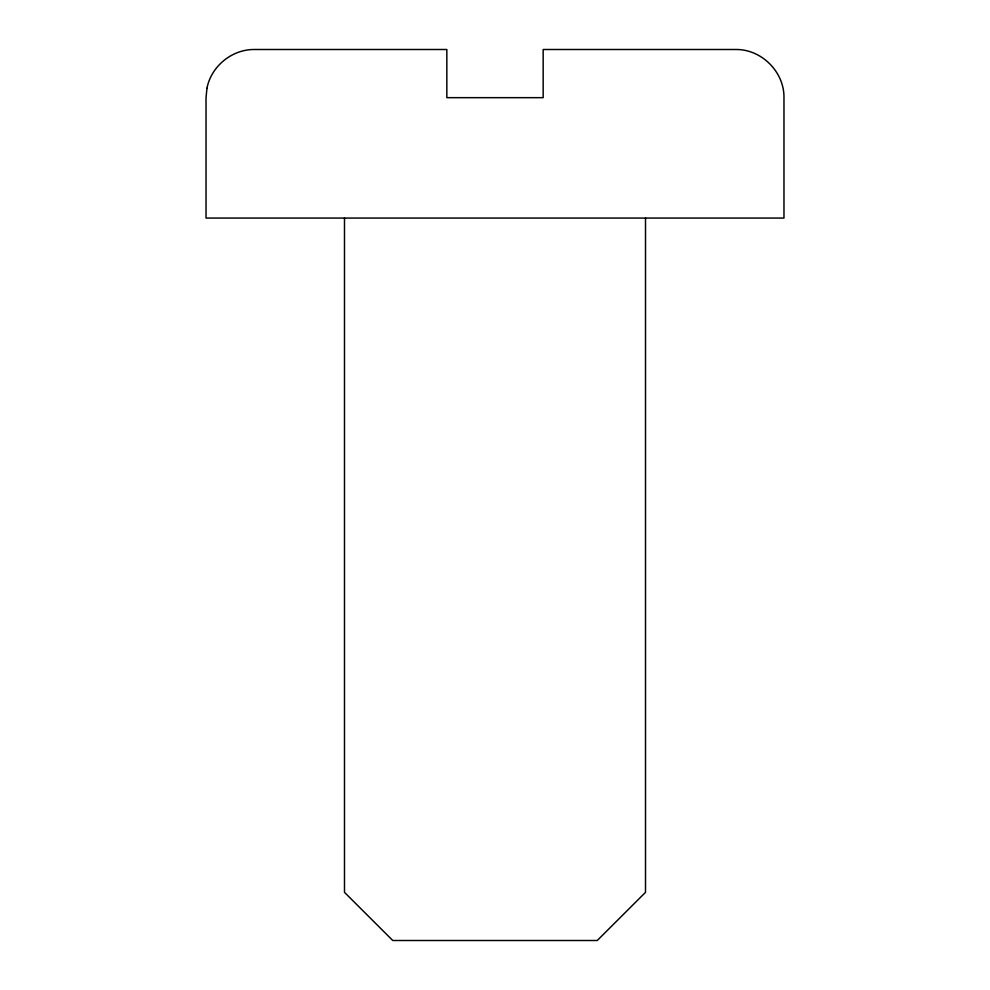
<?xml version="1.0" encoding="UTF-8"?>
<svg xmlns="http://www.w3.org/2000/svg" width="990" height="990" viewBox="0 0 990 990"><rect width="100%" height="100%" fill="white"/><g stroke="black" fill="none" stroke-linecap="round" stroke-linejoin="round"><path stroke-width="1.49" d="M645.505 218.072L645.505 892.337L597.242 940.5L392.758 940.5L344.495 892.337L344.495 218.072M206.96 88.271L206.031 97.663L206.031 218.072L783.969 218.072L783.969 97.663C784.352 71.862 761.483 49.104 735.706 49.5L543.163 49.5L543.163 97.663L446.837 97.663L446.837 49.5L254.294 49.5C231.908 49.339 211.192 66.268 206.96 88.271"/></g></svg>
